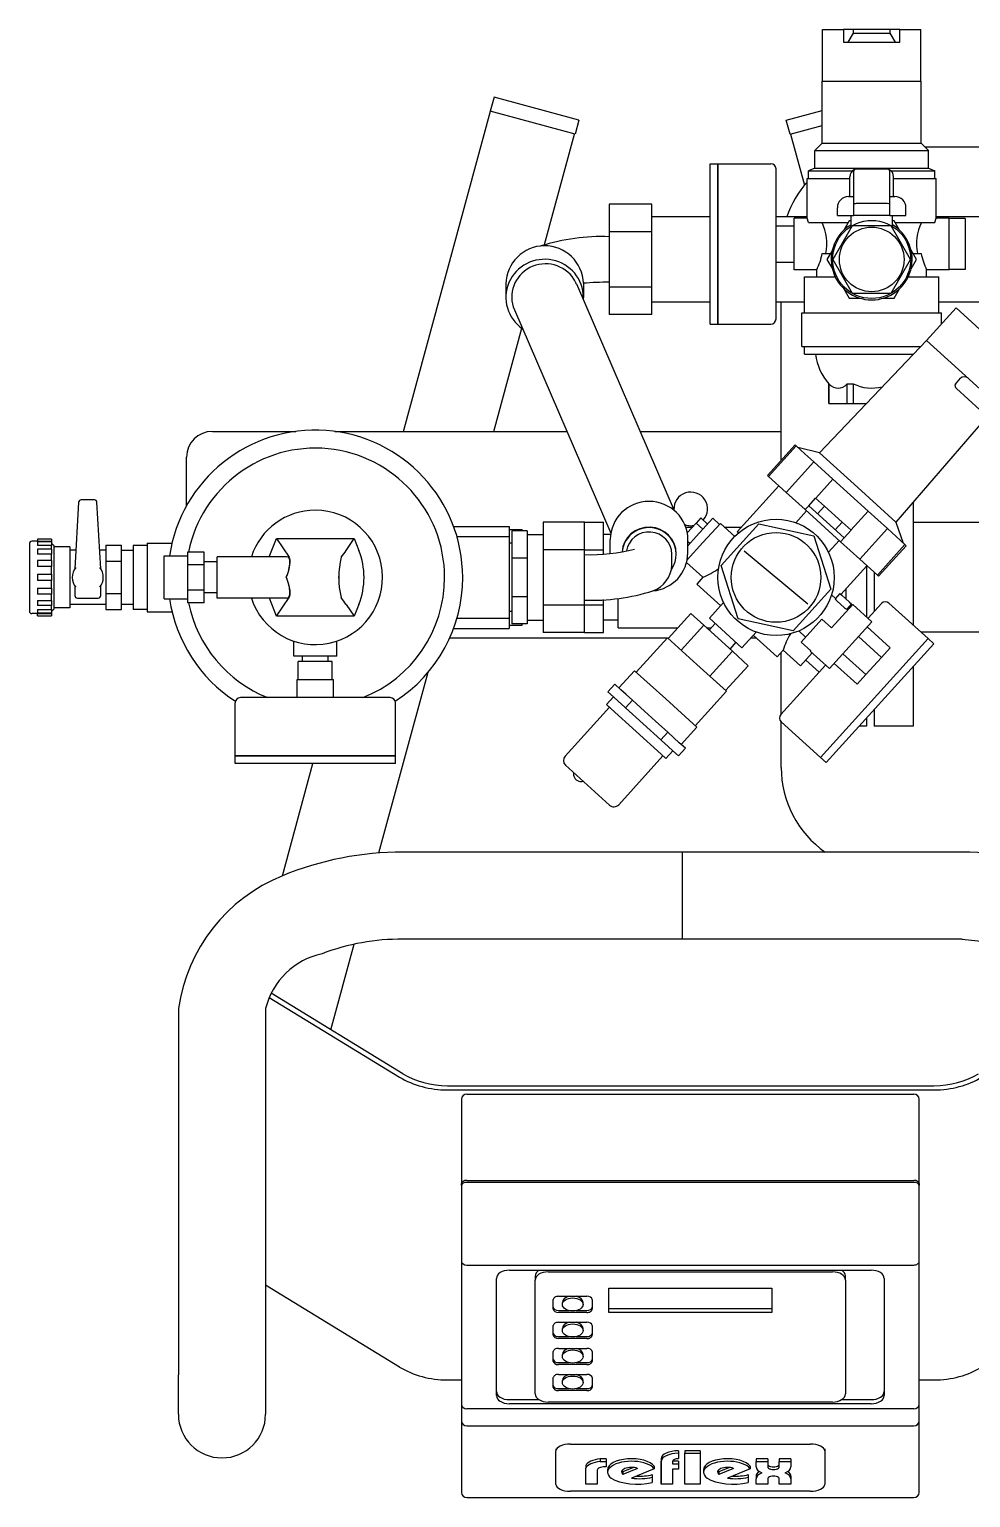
# Model space of a CAD drawing. Extents: x 419008 to 585152, y 366207 to 472224.
# Drawn here: x 470531 to 470895, y 422464 to 423032 of the extents above; entities that cross this region are included whole.
import ezdxf
from ezdxf.enums import TextEntityAlignment as Align

# ---------------------------------------------------------------- set-up
doc = ezdxf.new("R2010")
doc.units = 0
doc.header["$LTSCALE"] = 50
doc.layers.get('0').update_dxf_attribs({"linetype": 'CONTINUOUS'})
doc.layers.add('eq', color=255, linetype='CONTINUOUS')
doc.styles.add('CP_ATTR', font='romans.shx')

# ---------------------------------------------------------------- blocks, each defined once
blk = doc.blocks.new('2Drfxfst_75')
for p, q in [((55.74, 195.5), (63.86, 195.5)), ((55.74, 175.5), (55.74, 195.5)), ((63.86, 195.5), (63.86, 190.5)), ((67.59, 195.5), (63.86, 195.5)), ((67.59, 194), (65.58, 190.5)), ((67.59, 195.5), (67.59, 194)), ((81.99, 195.5), (67.59, 195.5)), ((67.59, 194), (81.99, 194)), ((85.72, 195.5), (81.99, 195.5)), ((81.99, 194), (81.99, 195.5)), ((84, 190.5), (81.99, 194)), ((85.72, 195.5), (93.84, 195.5)), ((85.72, 190.5), (85.72, 195.5)), ((93.84, 175.5), (93.84, 195.5)), ((63.86, 190.5), (85.72, 190.5)), ((55.64, 175.5), (74.79, 175.5)), ((55.64, 151.5), (55.64, 175.5)), ((74.79, 175.5), (93.94, 175.5)), ((93.94, 151.5), (93.94, 175.5)), ((-71.29, 169.25), (-72.76, 163.85)), ((-38.49, 160.32), (-71.29, 169.25)), ((-106.33, 40), (-72.62, 163.81)), ((-39.96, 154.92), (-72.76, 163.85)), ((-38.49, 160.32), (-39.96, 154.92)), ((41.77, 160.32), (55.64, 164.1)), ((43.24, 154.92), (41.77, 160.32)), ((-51.73, 112.26), (-40.1, 154.96)), ((43.24, 154.92), (55.64, 158.29)), ((43.38, 154.96), (48.75, 135.23)), ((55.64, 151.5), (52.79, 148.7)), ((52.79, 148.7), (74.79, 148.7)), ((52.79, 141.82), (52.79, 148.7)), ((55.64, 151.5), (74.79, 151.5)), ((74.79, 151.5), (93.94, 151.5)), ((74.79, 148.7), (96.79, 148.7)), ((93.94, 151.5), (96.79, 148.7)), ((95.47, 150), (122.79, 150)), ((96.79, 141.82), (96.79, 148.7)), ((12.29, 81.5), (12.29, 143.5)), ((12.29, 143.5), (15.29, 143.5)), ((15.29, 112.5), (15.29, 143.5)), ((15.29, 143.5), (15.29, 112.5)), ((15.29, 143.5), (35.79, 143.5)), ((37.79, 112.5), (37.79, 141.5)), ((49.79, 137.82), (66.29, 137.82)), ((49.79, 122.5), (49.79, 137.82)), ((52.79, 141.82), (50.39, 140.82)), ((50.39, 140.82), (67.41, 140.82)), ((50.39, 137.82), (50.39, 140.82)), ((52.79, 141.82), (74.79, 141.82)), ((66.29, 130.8), (66.29, 138.48)), ((67.79, 140.48), (67.79, 127.81)), ((80.79, 141.48), (68.79, 141.48)), ((74.79, 141.82), (96.79, 141.82)), ((81.79, 127.81), (81.79, 140.48)), ((82.17, 140.82), (99.19, 140.82)), ((83.29, 130.8), (83.29, 138.48)), ((83.29, 137.82), (99.79, 137.82)), ((96.79, 141.82), (99.19, 140.82)), ((99.19, 137.82), (99.19, 140.82)), ((99.79, 122.5), (99.79, 137.82)), ((65.84, 130.8), (67.79, 130.8)), ((81.79, 130.8), (83.74, 130.8)), ((-26.71, 127.86), (-26.71, 117.18)), ((-10.21, 127.86), (-26.71, 127.86)), ((-10.21, 117.18), (-10.21, 127.86)), ((61.54, 123.5), (61.54, 126.5)), ((67.79, 127.81), (67.79, 123.5)), ((80.79, 128.08), (68.79, 128.08)), ((81.79, 123.5), (81.79, 127.81)), ((88.04, 123.5), (88.04, 126.5)), ((12.29, 123), (-10.21, 123)), ((49.79, 123), (37.79, 123)), ((37.79, 119.5), (44.79, 119.5)), ((44.79, 102.5), (44.79, 122.5)), ((49.79, 122.5), (44.79, 122.5)), ((50.41, 120.82), (49.79, 122.5)), ((50.41, 120.82), (65.74, 120.82)), ((67.28, 119.5), (59.78, 106.5)), ((61.54, 123.5), (67.79, 123.5)), ((66.13, 121.5), (64.03, 117.87)), ((66.79, 121.5), (66.13, 121.5)), ((66.79, 119.31), (66.79, 123.5)), ((82.3, 119.5), (67.28, 119.5)), ((81.79, 123.5), (67.79, 123.5)), ((81.79, 123.5), (88.04, 123.5)), ((89.8, 106.5), (82.3, 119.5)), ((82.79, 119.31), (82.79, 123.5)), ((83.45, 121.5), (82.79, 121.5)), ((85.55, 117.87), (83.45, 121.5)), ((83.84, 120.82), (99.17, 120.82)), ((99.17, 120.82), (99.79, 122.5)), ((124.79, 123), (99.79, 123)), ((104.79, 122.5), (99.79, 122.5)), ((104.79, 102.5), (104.79, 122.5)), ((110.99, 122.35), (104.79, 122.35)), ((110.99, 122.35), (110.99, 102.65)), ((-10.21, 117.18), (-26.71, 117.18)), ((-26.71, 117.18), (-26.71, 95.82)), ((-10.21, 95.82), (-10.21, 117.18)), ((15.29, 81.5), (15.29, 112.5)), ((15.29, 112.5), (15.29, 81.5)), ((37.79, 83.5), (37.79, 112.5)), ((55.68, 108.82), (58.81, 108.82)), ((59.57, 110.13), (57.47, 106.5)), ((92.11, 106.5), (90.01, 110.13)), ((90.77, 108.82), (93.9, 108.82)), ((37.79, 105.5), (44.79, 105.5)), ((53.54, 102.5), (44.79, 102.5)), ((53.54, 99.82), (53.54, 102.5)), ((57.47, 106.5), (59.57, 102.87)), ((59.78, 106.5), (67.28, 93.5)), ((82.3, 93.5), (89.8, 106.5)), ((90.01, 102.87), (92.11, 106.5)), ((96.04, 99.82), (96.04, 102.5)), ((104.79, 102.5), (96.04, 102.5)), ((110.99, 102.65), (104.79, 102.65)), ((-66.71, 97.04), (-66.71, 91.83)), ((-39.38, 97.03), (-1.57, 9.37)), ((-36.71, 97.27), (-36.71, 91.83)), ((48.79, 99.82), (60.64, 99.82)), ((48.79, 85.82), (48.79, 99.82)), ((88.94, 99.82), (100.79, 99.82)), ((100.79, 85.82), (100.79, 99.82)), ((-26.71, 95.82), (-26.71, 85.14)), ((-10.21, 95.82), (-26.71, 95.82)), ((-10.21, 85.14), (-10.21, 95.82)), ((64.03, 95.13), (66.13, 91.5)), ((66.13, 91.5), (70.33, 91.5)), ((67.28, 93.5), (82.3, 93.5)), ((79.25, 91.5), (83.45, 91.5)), ((83.45, 91.5), (85.55, 95.13)), ((-63.39, 87.03), (-26.1, 0.6)), ((12.29, 90), (-10.21, 90)), ((48.79, 90), (37.79, 90)), ((39.79, 28.86), (39.79, 90)), ((47.79, 85.82), (74.79, 85.82)), ((47.79, 72.82), (47.79, 85.82)), ((74.79, 85.82), (101.79, 85.82)), ((107.42, 87.76), (95.99, 75.17)), ((123.79, 90), (100.79, 90)), ((101.79, 81.56), (101.79, 85.82)), ((121.12, 75.33), (107.42, 87.76)), ((-71.41, 40), (-60.54, 79.92)), ((-10.21, 85.14), (-26.71, 85.14)), ((12.29, 81.5), (15.29, 81.5)), ((15.29, 81.5), (35.79, 81.5)), ((95.99, 75.17), (54.56, 31.75)), ((112.54, 60.15), (95.99, 75.17)), ((47.79, 72.82), (74.79, 72.82)), ((48.79, 69.82), (48.79, 72.82)), ((48.79, 69.82), (74.79, 69.82)), ((74.79, 72.82), (93.75, 72.82)), ((74.79, 69.82), (90.88, 69.82)), ((58.19, 58.38), (58.24, 58.38)), ((58.19, 50.82), (58.19, 58.38)), ((58.24, 58.38), (58.24, 50.82)), ((65.36, 50.82), (65.36, 58.38)), ((65.36, 58.38), (67.68, 58.38)), ((67.68, 58.38), (67.68, 50.82)), ((107.15, 58.29), (109.11, 60.57)), ((112.54, 60.15), (112, 60.65)), ((119.87, 53.5), (112.54, 60.15)), ((107.55, 56.58), (116.58, 48.39)), ((58.19, 50.82), (58.24, 50.82)), ((58.24, 50.82), (65.36, 50.82)), ((65.36, 50.82), (67.68, 50.82)), ((67.68, 50.82), (72.76, 50.82)), ((123.39, 50.31), (84.18, 4.87)), ((-180.21, 40), (-147.94, 40)), ((-132.88, 40), (-43.1, 40)), ((-14.78, 40), (39.79, 40)), ((45.14, 34.76), (34.46, 22.98)), ((34.89, 22.59), (45.57, 34.37)), ((45.57, 34.37), (45.14, 34.76)), ((45.57, 34.37), (48.98, 31.27)), ((-190.21, 11.23), (-190.21, 30)), ((54.56, 31.75), (46.25, 33.75)), ((48.98, 31.27), (52.39, 28.18)), ((69.37, 18.31), (54.56, 31.75)), ((69.37, 18.31), (54.56, 31.75)), ((34.89, 22.59), (34.46, 22.98)), ((52.39, 28.18), (41.71, 16.41)), ((59.8, 21.46), (52.39, 28.18)), ((38.9, 18.95), (22.77, 1.18)), ((41.71, 16.41), (34.89, 22.59)), ((53.15, 14.12), (59.8, 21.46)), ((59.8, 21.46), (66.62, 15.27)), ((84.18, 4.87), (69.37, 18.31)), ((84.18, 4.87), (69.37, 18.31)), ((-231.96, 12.56), (-233.41, -13.18)), ((-225.85, 13.5), (-230.97, 13.5)), ((-223.41, -13.18), (-224.86, 12.56)), ((49.08, 9.71), (41.71, 16.41)), ((50.44, 11.18), (53.12, 14.15)), ((56.55, 11.04), (53.12, 14.15)), ((66.62, 15.27), (73.44, 9.08)), ((90.79, 12.52), (90.79, -34.88)), ((8.71, 6.51), (6.86, 4.47)), ((13.32, 6.38), (6.93, -0.65)), ((11.3, 4.16), (8.71, 6.51)), ((13.32, 6.38), (15.91, 4.03)), ((49.64, 9.21), (45.49, 4.64)), ((50.43, 11.19), (49.08, 9.71)), ((62.78, -2.72), (49.08, 9.71)), ((50.43, 11.19), (64.13, -1.24)), ((53.86, 8.08), (56.55, 11.04)), ((63.39, 4.83), (56.55, 11.04)), ((73.44, 9.08), (66.78, 1.75)), ((80.85, 2.36), (73.44, 9.08)), ((-86.94, 3.25), (-65.41, 3.25)), ((-65.41, 3.25), (-65.41, -0.7)), ((-65.41, 1.98), (-60.41, 1.98)), ((-58.41, 1.5), (-64.41, 1.5)), ((-64.41, 1.5), (-64.41, -9.04)), ((-60.41, 1.5), (-60.41, 1.98)), ((-58.41, 1.5), (-58.41, -9.04)), ((-58.41, 0.1), (-52.31, 0.1)), ((-36.31, 4.86), (-52.31, 4.86)), ((-52.31, 4.86), (-52.31, -5.82)), ((-36.31, -5.82), (-36.31, 4.86)), ((-36.31, 4.86), (-28.91, 4.86)), ((-28.91, -5.82), (-28.91, 4.86)), ((-26.18, 0.1), (-28.91, 0.1)), ((2.86, 3), (5.52, 3)), ((3.46, 0.73), (6.86, 4.47)), ((6.86, 4.47), (9.45, 2.12)), ((16.25, 4.4), (9.53, -3.01)), ((16.25, 4.4), (21.82, -0.65)), ((16.57, -11.91), (31.16, 4.17)), ((17.79, 3), (24.43, 3)), ((23.29, 0.71), (22.77, 1.18)), ((31.16, 4.17), (52.38, -0.42)), ((60.7, 1.87), (63.39, 4.83)), ((66.81, 1.73), (63.39, 4.83)), ((64.12, -1.23), (66.81, 1.73)), ((70.16, -9.42), (80.85, 2.36)), ((80.85, 2.36), (84.26, -0.73)), ((84.18, 4.87), (86.98, -3.21)), ((124.73, 4.7), (90.79, 4.7)), ((-251.01, -3.5), (-251.01, -29.5)), ((-247.91, -2.5), (-250.01, -2.5)), ((-247.91, -1.67), (-247.91, -2.56)), ((-242.41, -1.67), (-247.91, -1.67)), ((-242.41, -2.56), (-247.91, -2.56)), ((-247.91, -2.7), (-247.91, -4.1)), ((-242.41, -2.7), (-247.91, -2.7)), ((-242.41, -4.1), (-247.91, -4.1)), ((-247.91, -5.63), (-247.91, -7.52)), ((-242.41, -5.63), (-247.91, -5.63)), ((-242.41, -1.67), (-242.41, -2.56)), ((-242.41, -2.7), (-242.41, -2.56)), ((-242.41, -2.7), (-242.41, -4.1)), ((-241.41, -4.3), (-242.41, -3.3)), ((-242.41, -5.63), (-242.41, -4.1)), ((-242.41, -5.63), (-242.41, -7.52)), ((-241.41, -28.7), (-241.41, -4.3)), ((-235.41, -4.7), (-241.41, -4.7)), ((-235.41, -4.7), (-235.41, -28.3)), ((-221.41, -4.03), (-221.41, -10.26)), ((-221.41, -4.03), (-215.41, -4.03)), ((-215.41, -10.26), (-215.41, -4.03)), ((-210.91, -4.15), (-210.91, -28.85)), ((-205.41, -4.15), (-210.91, -4.15)), ((-205.41, -3.2), (-205.41, -29.8)), ((-205.41, -3.2), (-195.84, -3.2)), ((-158.21, -8.5), (-155.37, -1.5)), ((-155.37, -1.5), (-125.37, -1.5)), ((-155.37, -1.5), (-150.53, -8.68)), ((-128.46, -6.05), (-125.37, -1.5)), ((-125.37, -1.5), (-123.56, -6.05)), ((-85.64, -0.7), (-65.41, -0.7)), ((-65.41, -0.7), (-65.41, -32.3)), ((-64.41, -3.3), (-65.41, -3.3)), ((-26.31, -7.26), (-26.31, -1.83)), ((9.53, -3.01), (3.44, -9.71)), ((6.93, -0.65), (3.69, -4.23)), ((3.69, -7.04), (3.69, -1.83)), ((4.42, -3.42), (3.69, -2.76)), ((52.38, -0.42), (59.01, -21.1)), ((62.23, -2.22), (58.08, -6.78)), ((64.13, -1.24), (62.78, -2.72)), ((70.16, -9.42), (62.78, -2.72)), ((87.66, -3.83), (76.98, -15.6)), ((88.09, -4.22), (77.41, -15.99)), ((84.26, -0.73), (87.66, -3.83)), ((88.09, -4.22), (87.66, -3.83)), ((-242.41, -7.52), (-247.91, -7.52)), ((-247.91, -10.01), (-247.91, -12.32)), ((-242.41, -10.01), (-247.91, -10.01)), ((-242.41, -10.01), (-242.41, -7.52)), ((-242.41, -10.01), (-242.41, -12.32)), ((-233.01, -6), (-235.41, -6)), ((-221.41, -6), (-223.81, -6)), ((-221.41, -10.26), (-221.41, -22.74)), ((-221.41, -10.26), (-215.41, -10.26)), ((-210.91, -6.05), (-215.41, -6.05)), ((-215.41, -22.74), (-215.41, -10.26)), ((-198.91, -24.8), (-198.91, -8.2)), ((-198.91, -8.2), (-189.91, -8.2)), ((-183.41, -6.69), (-189.91, -6.69)), ((-189.91, -6.69), (-189.91, -11.59)), ((-183.41, -11.59), (-183.41, -6.69)), ((-178.41, -10.5), (-183.41, -10.5)), ((-178.41, -24.5), (-178.41, -8.5)), ((-151.53, -8.5), (-178.41, -8.5)), ((-58.41, -9.04), (-64.41, -9.04)), ((-64.41, -9.04), (-64.41, -23.96)), ((-58.41, -9.04), (-58.41, -23.96)), ((-36.31, -5.82), (-52.31, -5.82)), ((-52.31, -5.82), (-52.31, -27.18)), ((-36.31, -27.18), (-36.31, -5.82)), ((-36.31, -5.82), (-28.91, -5.82)), ((-28.91, -7.47), (-28.91, -5.82)), ((-2.51, -11.73), (-2.51, -7.55)), ((-0.81, -7.55), (-0.81, -7.36)), ((3.2, -10.77), (9.47, -16.46)), ((76.98, -15.6), (70.16, -9.42)), ((-242.41, -12.32), (-247.91, -12.32)), ((-247.91, -15.25), (-242.41, -15.25)), ((-247.91, -15.25), (-247.91, -17.75)), ((-242.41, -15.25), (-242.41, -12.32)), ((-242.41, -15.25), (-242.41, -17.75)), ((-183.41, -11.59), (-189.91, -11.59)), ((-189.91, -11.59), (-189.91, -21.41)), ((-183.41, -21.41), (-183.41, -11.59)), ((-151.63, -16.5), (-151.51, -16.2)), ((-151.46, -16.8), (-151.58, -16.5)), ((9.47, -16.46), (7.12, -19.05)), ((23.2, -32.58), (16.57, -11.91)), ((72.97, -11.96), (62.89, -23.07)), ((72.79, -12.15), (72.79, -31.72)), ((75.79, -14.52), (75.79, -29.68)), ((77.41, -15.99), (76.98, -15.6)), ((-242.41, -17.75), (-247.91, -17.75)), ((-247.91, -20.68), (-247.91, -22.99)), ((-247.91, -20.68), (-242.41, -20.68)), ((-242.41, -20.68), (-242.41, -17.75)), ((-242.41, -20.68), (-242.41, -22.99)), ((-233.41, -19.82), (-233.41, -23.5)), ((-223.41, -23.5), (-223.41, -19.82)), ((-183.41, -21.41), (-189.91, -21.41)), ((-189.91, -21.41), (-189.91, -26.32)), ((-183.41, -26.32), (-183.41, -21.41)), ((-178.41, -22.5), (-183.41, -22.5)), ((16.38, -27.45), (7.12, -19.05)), ((59.01, -21.1), (44.42, -37.17)), ((64.79, -20.97), (64.79, -24.8)), ((-242.41, -22.99), (-247.91, -22.99)), ((-247.91, -25.48), (-242.41, -25.48)), ((-247.91, -25.48), (-247.91, -27.37)), ((-242.41, -27.37), (-247.91, -27.37)), ((-242.41, -25.48), (-242.41, -22.99)), ((-242.41, -25.48), (-242.41, -27.37)), ((-242.41, -28.9), (-242.41, -27.37)), ((-235.41, -28.3), (-241.41, -28.3)), ((-221.41, -27), (-235.41, -27)), ((-232.41, -24.5), (-224.41, -24.5)), ((-221.41, -22.74), (-221.41, -28.97)), ((-221.41, -22.74), (-215.41, -22.74)), ((-215.41, -28.97), (-215.41, -22.74)), ((-210.91, -26.95), (-215.41, -26.95)), ((-198.91, -24.8), (-189.91, -24.8)), ((-183.41, -26.32), (-189.91, -26.32)), ((-151.53, -24.5), (-178.41, -24.5)), ((-155.41, -31.5), (-158.19, -24.5)), ((-155.41, -31.5), (-150.54, -24.32)), ((-128.5, -26.93), (-125.41, -31.5)), ((-123.58, -26.94), (-125.41, -31.5)), ((-58.41, -23.96), (-64.41, -23.96)), ((-64.41, -23.96), (-64.41, -34.5)), ((-58.41, -23.96), (-58.41, -34.5)), ((-36.31, -27.18), (-52.31, -27.18)), ((-52.31, -27.18), (-52.31, -37.86)), ((-36.31, -37.86), (-36.31, -27.18)), ((-28.91, -27.18), (-36.31, -27.18)), ((-28.91, -27.18), (-28.91, -25.1)), ((-28.91, -37.86), (-28.91, -27.18)), ((-23.21, -36), (-23.21, -24.65)), ((17.5, -26.22), (12.01, -32.26)), ((60.77, -24.66), (59.25, -23.28)), ((67.5, -26.92), (59.27, -35.99)), ((62.52, -22.73), (60.69, -24.75)), ((64.24, -28.27), (61.28, -25.58)), ((62.52, -22.73), (63.26, -23.4)), ((63.26, -23.4), (66.22, -26.09)), ((66.96, -26.76), (65.13, -28.78)), ((66.22, -26.09), (66.96, -26.76)), ((66.77, -26.98), (67.14, -27.31)), ((67.5, -26.92), (74.9, -33.64)), ((78.63, -26.55), (73.42, -32.29)), ((96.64, -40.19), (81.46, -26.41)), ((-247.91, -30.5), (-250.01, -30.5)), ((-247.91, -28.9), (-242.41, -28.9)), ((-247.91, -28.9), (-247.91, -30.3)), ((-242.41, -30.3), (-247.91, -30.3)), ((-247.91, -31.34), (-247.91, -30.44)), ((-247.91, -30.44), (-242.41, -30.44)), ((-247.91, -31.34), (-242.41, -31.34)), ((-241.41, -28.7), (-242.41, -29.7)), ((-242.41, -28.9), (-242.41, -30.3)), ((-242.41, -30.44), (-242.41, -30.3)), ((-242.41, -30.44), (-242.41, -31.34)), ((-221.41, -28.97), (-215.41, -28.97)), ((-205.41, -28.85), (-210.91, -28.85)), ((-205.41, -29.8), (-195.84, -29.8)), ((-125.41, -31.5), (-155.41, -31.5)), ((-85.64, -32.3), (-65.41, -32.3)), ((-64.41, -29.7), (-65.41, -29.7)), ((-65.41, -32.3), (-65.41, -36.25)), ((-58.41, -33.1), (-52.31, -33.1)), ((-23.21, -33.1), (-28.91, -33.1)), ((-3.88, -40.13), (4.85, -30.5)), ((9.82, -35.01), (4.85, -30.5)), ((24.6, -43.69), (12.01, -32.26)), ((44.42, -37.17), (23.2, -32.58)), ((55.56, -32.63), (47.51, -41.51)), ((59.27, -35.99), (55.56, -32.63)), ((58.44, -51.78), (74.9, -33.64)), ((65.58, -29.03), (65.21, -28.69)), ((-86.94, -36.25), (-65.41, -36.25)), ((-65.41, -34.98), (-60.41, -34.98)), ((-58.41, -34.5), (-64.41, -34.5)), ((-60.41, -34.98), (-60.41, -34.5)), ((-36.31, -37.86), (-52.31, -37.86)), ((-36.31, -37.86), (-28.91, -37.86)), ((-23.21, -36), (-0.14, -36)), ((1.09, -44.64), (9.82, -35.01)), ((20.92, -45.08), (9.82, -35.01)), ((10.92, -36), (12.8, -36)), ((14.3, -34.35), (11.95, -36.94)), ((30.09, -37.64), (24.6, -43.69)), ((38.22, -47.27), (28.97, -38.87)), ((49.25, -39.59), (46.61, -37.2)), ((69.68, -39.4), (78.56, -47.46)), ((73.06, -35.67), (81.94, -43.74)), ((124.73, -37.7), (93.89, -37.7)), ((-148.71, -47), (-148.71, -41.14)), ((-132.11, -47), (-132.11, -41.14)), ((-4.33, -40), (-88.48, -40)), ((-16.29, -53.18), (-4.19, -39.85)), ((7.21, -50.2), (-4.19, -39.85)), ((-3.77, -40), (-4.02, -40)), ((12.18, -54.7), (20.92, -45.08)), ((22.3, -41.61), (19.95, -44.2)), ((27.05, -50.64), (20.92, -45.08)), ((30.21, -40), (27.94, -40)), ((40.57, -44.68), (38.22, -47.27)), ((40.57, -44.68), (47.24, -50.73)), ((47.51, -41.51), (51.21, -44.87)), ((51.21, -44.87), (51.03, -45.06)), ((51.03, -45.06), (58.44, -51.78)), ((96.64, -40.19), (54.97, -86.11)), ((54.97, -86.11), (96.64, -40.19)), ((98.86, -42.21), (57.2, -88.12)), ((78.56, -47.46), (81.94, -43.74)), ((98.86, -42.21), (96.64, -40.19)), ((-132.11, -47), (-148.71, -47)), ((-133.83, -49), (-146.99, -49)), ((-146.99, -56), (-146.99, -49)), ((-145.41, -49), (-145.41, -47)), ((-135.41, -49), (-135.41, -47)), ((-133.83, -56), (-133.83, -49)), ((18.62, -60.54), (7.21, -50.2)), ((18.31, -60.26), (27.05, -50.64)), ((56.96, -50.44), (39.66, -69.5)), ((39.79, -69.36), (39.79, -45.55)), ((51.78, -45.73), (47.24, -50.73)), ((54.44, -53.21), (49.26, -48.51)), ((60.29, -49.74), (69.18, -57.81)), ((63.67, -46.02), (72.55, -54.08)), ((72.55, -54.08), (78.56, -47.46)), ((90.79, -51.1), (90.79, -74)), ((-147.41, -63), (-147.41, -56)), ((-147.41, -56), (-133.41, -56)), ((-133.41, -63), (-133.41, -56)), ((-115.82, -123.1), (-96.78, -53.18)), ((-22.96, -59.27), (-16.91, -52.61)), ((-4.88, -63.53), (-16.91, -52.61)), ((69.18, -57.81), (72.55, -54.08)), ((-27.3, -60.74), (-24.61, -57.78)), ((-25.1, -62.74), (-27.3, -60.74)), ((-22.24, -59.93), (-24.61, -57.78)), ((-20.14, -61.83), (-22.24, -59.93)), ((-17.77, -63.98), (-20.14, -61.83)), ((6.52, -73.87), (18.62, -60.54)), ((-171.41, -85.5), (-171.41, -65)), ((-111.41, -63), (-169.41, -63)), ((-109.41, -85.5), (-109.41, -65)), ((-26.67, -66.71), (-43.81, -85.59)), ((-25.1, -62.74), (-27.78, -65.7)), ((-27.78, -65.7), (-25.93, -67.38)), ((-6.68, -84.85), (-25.93, -67.38)), ((-23.24, -64.42), (-25.1, -62.74)), ((-20.67, -66.75), (-23.24, -64.42)), ((-20.46, -66.95), (-20.67, -66.75)), ((-20.46, -66.95), (-17.77, -63.98)), ((-6.78, -79.36), (-20.46, -66.95)), ((-13.03, -68.28), (-17.77, -63.98)), ((7.15, -74.45), (-4.88, -63.53)), ((75.79, -67.63), (75.79, -74)), ((-8.83, -72.1), (-13.03, -68.28)), ((-4.09, -76.4), (-8.83, -72.1)), ((39.79, -90), (39.79, -72.33)), ((54.97, -86.11), (39.79, -72.33)), ((72.79, -70.94), (72.79, -74)), ((-6.78, -79.36), (-4.09, -76.4)), ((-6.56, -79.55), (-6.78, -79.36)), ((-1.72, -78.55), (-4.09, -76.4)), ((0.38, -80.46), (-1.72, -78.55)), ((1.11, -81.11), (7.15, -74.45)), ((72.79, -74), (70.01, -74)), ((90.79, -74), (75.79, -74)), ((-6.68, -84.85), (-4.83, -86.53)), ((-3.99, -81.89), (-6.56, -79.55)), ((-4.83, -86.53), (-2.14, -83.57)), ((-2.14, -83.57), (-3.99, -81.89)), ((0.07, -85.57), (-2.14, -83.57)), ((0.07, -85.57), (2.75, -82.61)), ((2.75, -82.61), (0.38, -80.46)), ((-109.41, -85.5), (-171.41, -85.5)), ((-171.41, -85.5), (-109.41, -85.5)), ((-171.41, -88.5), (-171.41, -85.5)), ((-109.41, -88.5), (-171.41, -88.5)), ((-153.16, -131.96), (-141.33, -88.5)), ((-109.41, -88.5), (-109.41, -85.5)), ((-43.64, -89.12), (-26.6, -104.58)), ((-23.07, -104.41), (-5.94, -85.52)), ((57.2, -88.12), (54.97, -86.11)), ((1.64, -122.77), (-106.51, -122.77)), ((1.64, -156.47), (1.64, -122.77)), ((1.64, -156.47), (1.64, -122.77)), ((109.79, -122.77), (1.64, -122.77)), ((-134.44, -191.45), (-125.44, -158.4)), ((1.64, -156.47), (-106.51, -156.47)), ((109.79, -156.47), (1.64, -156.47)), ((109.79, -156.47), (128.72, -158.4)), ((-158.24, -178.99), (-107.84, -209.79)), ((-106.54, -208.49), (-157.49, -177.36)), ((-193.36, -183.24), (-193.36, -325)), ((-159.66, -183.24), (-159.66, -325)), ((-89.31, -213.13), (98.89, -213.13)), ((-89.31, -214.78), (98.89, -214.78)), ((-83.86, -218.37), (-83.86, -251.01)), ((-81.86, -216.37), (91.14, -216.37)), ((93.14, -251.01), (93.14, -218.37)), ((-81.86, -249.75), (91.14, -249.75)), ((-83.86, -251.78), (-83.86, -251.01)), ((-83.86, -251.78), (-83.86, -270.71)), ((-82.36, -250.56), (-82.56, -250.56)), ((-82.56, -250.6), (-82.56, -250.56)), ((91.14, -250.52), (-81.86, -250.52)), ((91.84, -250.56), (91.64, -250.56)), ((91.84, -250.6), (91.84, -250.56)), ((93.14, -251.01), (93.14, -251.78)), ((93.14, -270.71), (93.14, -251.78)), ((-83.86, -270.71), (-83.86, -281.07)), ((93.14, -281.07), (93.14, -270.71)), ((-83.86, -281.07), (-83.86, -336.47)), ((-81.86, -282.5), (91.14, -282.5)), ((93.14, -336.47), (93.14, -281.07)), ((-70.36, -332.98), (-70.36, -287.67)), ((-65.36, -284.52), (74.64, -284.52)), ((-55.36, -286.74), (-55.36, -288.3)), ((-55.36, -332.35), (-55.36, -288.3)), ((-50.36, -285.15), (59.64, -285.15)), ((64.64, -288.3), (64.64, -286.74)), ((64.64, -288.3), (64.64, -332.35)), ((79.64, -287.67), (79.64, -332.98)), ((-107.84, -321.95), (-159.66, -290.28)), ((-46.36, -294.59), (-35.36, -294.59)), ((-26.86, -291.44), (36.14, -291.44)), ((-26.86, -300.88), (-26.86, -291.44)), ((36.14, -291.44), (36.14, -300.88)), ((-48.36, -299.63), (-48.36, -295.85)), ((-46.36, -300.11), (-42.21, -300.11)), ((-35.36, -300.88), (-46.36, -300.88)), ((-44.86, -297.74), (-44.86, -296.96)), ((-39.51, -300.11), (-35.36, -300.11)), ((-36.86, -297.74), (-36.86, -296.96)), ((-33.36, -295.85), (-33.36, -299.63)), ((-26.86, -299.33), (36.14, -299.33)), ((36.14, -300.88), (-26.86, -300.88)), ((-48.36, -309.69), (-48.36, -305.92)), ((-46.36, -304.66), (-35.36, -304.66)), ((-33.36, -305.92), (-33.36, -309.69)), ((-46.36, -310.18), (-42.21, -310.18)), ((-35.36, -310.95), (-46.36, -310.95)), ((-44.86, -307.81), (-44.86, -307.03)), ((-39.51, -310.18), (-35.36, -310.18)), ((-36.86, -307.81), (-36.86, -307.03)), ((-48.36, -319.76), (-48.36, -315.99)), ((-46.36, -314.73), (-35.36, -314.73)), ((-44.86, -317.88), (-44.86, -317.1)), ((-36.86, -317.88), (-36.86, -317.1)), ((-33.36, -315.99), (-33.36, -319.76)), ((-46.36, -320.24), (-42.21, -320.24)), ((-35.36, -321.02), (-46.36, -321.02)), ((-39.51, -320.24), (-35.36, -320.24)), ((-193.36, -340.25), (-193.36, -325)), ((-159.66, -325), (-159.66, -340.25)), ((-89.31, -326.94), (-83.86, -326.94)), ((-48.36, -329.83), (-48.36, -326.06)), ((-46.36, -324.8), (-35.36, -324.8)), ((-44.86, -327.94), (-44.86, -327.17)), ((-36.86, -327.94), (-36.86, -327.17)), ((-33.36, -326.06), (-33.36, -329.83)), ((93.14, -326.94), (98.89, -326.94)), ((-65.36, -334.57), (-53.9, -334.57)), ((-46.36, -330.31), (-42.21, -330.31)), ((-35.36, -331.09), (-46.36, -331.09)), ((-39.51, -330.31), (-35.36, -330.31)), ((63.18, -334.57), (74.64, -334.57)), ((-83.86, -336.47), (-83.86, -342.72)), ((91.14, -338.15), (-81.86, -338.15)), ((74.64, -336.13), (-65.36, -336.13)), ((59.64, -335.5), (-50.36, -335.5)), ((93.14, -342.72), (93.14, -336.47)), ((-83.86, -342.72), (-83.86, -345.57)), ((-83.86, -345.57), (-83.86, -370.48)), ((-81.86, -344.72), (91.14, -344.72)), ((93.14, -345.57), (93.14, -342.72)), ((93.14, -370.48), (93.14, -345.57)), ((-41.73, -351.77), (51.01, -351.77)), ((-47.35, -353.54), (-47.35, -354.37)), ((-47.35, -367.41), (-47.35, -354.37)), ((-27.96, -357.48), (-30.29, -357.48)), ((-30.29, -357.48), (-30.29, -358.47)), ((-27.96, -357.48), (-27.96, -358.47)), ((-6.67, -357.43), (-6.7, -366.27)), ((0.05, -354.33), (0.05, -355.33)), ((0.05, -355.33), (0.05, -357.4)), ((2.46, -354.33), (2.46, -355.33)), ((8.42, -354.33), (2.46, -354.33)), ((2.46, -367.27), (2.46, -355.33)), ((2.46, -355.33), (8.42, -355.33)), ((8.42, -354.33), (8.42, -355.33)), ((8.42, -355.33), (8.42, -367.27)), ((30.06, -357.48), (30.06, -358.47)), ((34.56, -357.48), (30.06, -357.48)), ((34.56, -357.48), (34.56, -358.47)), ((39.06, -357.48), (39.06, -358.47)), ((43.56, -357.48), (39.06, -357.48)), ((43.56, -357.48), (43.56, -358.47)), ((56.63, -353.54), (56.63, -354.37)), ((56.63, -354.37), (56.63, -367.41)), ((-35.83, -360.03), (-35.83, -361.03)), ((-35.83, -367.27), (-35.83, -361.03)), ((-31.33, -361.85), (-31.33, -367.27)), ((-30.29, -358.47), (-27.96, -358.47)), ((-27.96, -360.55), (-28.52, -360.55)), ((-27.96, -358.47), (-27.96, -360.55)), ((-27.38, -361.69), (-27.38, -362.69)), ((-17.37, -360.83), (-21.42, -362.49)), ((-15.77, -361.17), (-21.42, -363.49)), ((-21.42, -362.49), (-21.42, -363.49)), ((-9.33, -361.3), (-18.07, -364.89)), ((-9.33, -360.31), (-9.33, -361.3)), ((-6.7, -367.27), (-6.67, -358.43)), ((-2.2, -358.44), (-2.2, -359.34)), ((-2.2, -359.34), (0.05, -359.34)), ((0.05, -361.41), (-2.2, -361.41)), ((-2.2, -361.41), (-2.2, -367.27)), ((0.05, -358.34), (-2.19, -358.34)), ((0.05, -358.34), (0.05, -359.34)), ((0.05, -359.34), (0.05, -361.41)), ((9.76, -361.69), (9.76, -362.69)), ((19.77, -360.83), (15.73, -362.49)), ((21.37, -361.17), (15.73, -363.49)), ((15.73, -362.49), (15.73, -363.49)), ((27.81, -361.3), (19.07, -364.89)), ((27.81, -360.31), (27.81, -361.3)), ((30.06, -360.55), (30.06, -358.47)), ((30.06, -358.47), (34.56, -358.47)), ((34.56, -358.47), (34.56, -360.55)), ((39.06, -360.55), (39.06, -358.47)), ((39.06, -358.47), (43.56, -358.47)), ((43.56, -358.47), (43.56, -360.55)), ((-31.33, -367.27), (-35.83, -367.27)), ((-10.12, -363.57), (-10.12, -364.57)), ((-10.12, -364.57), (-10.12, -366.65)), ((-6.7, -366.27), (-6.7, -367.27)), ((-2.2, -367.27), (-6.7, -367.27)), ((8.42, -367.27), (2.46, -367.27)), ((27.02, -363.57), (27.02, -364.57)), ((27.02, -364.57), (27.02, -366.65)), ((30.06, -364.2), (30.06, -365.19)), ((30.06, -367.27), (30.06, -365.19)), ((34.56, -367.27), (30.06, -367.27)), ((34.56, -365.19), (34.56, -367.27)), ((39.06, -367.27), (39.06, -365.19)), ((43.56, -367.27), (39.06, -367.27)), ((43.56, -364.2), (43.56, -365.19)), ((43.56, -365.19), (43.56, -367.27)), ((-81.86, -372.48), (91.14, -372.48)), ((51.01, -370.01), (-41.73, -370.01))]:
    blk.add_line(p, q)
for centre, radius in [((74.79, 106.5), 15.1), ((74.79, 106.5), 12.5), ((37.79, -16.5), 22.5), ((37.79, -16.5), 17.35)]:
    blk.add_circle(centre, radius)
for centre, radius, start, end in [((35.79, 141.5), 2, 0, 90), ((79.79, 110), 40, 138.5904, 161.0344), ((69.29, 138.48), 3, 112.0009, 180), ((68.79, 140.48), 1, 90, 180), ((80.79, 140.48), 1, 0, 90), ((80.29, 138.48), 3, 0, 67.9991), ((65.84, 126.5), 4.3, 90, 180), ((83.74, 126.5), 4.3, 0, 90), ((38.2, 112.54), 19.25, 348.8442, 25.4705), ((74.79, 106.5), 15.65, 120.7426, 59.2574), ((111.38, 112.54), 19.25, 154.5295, 191.1558), ((-29.36, 35.78), 79.57, 88.0922, 107.375), ((-51.71, 96.77), 15, 1.8857, 179.0013), ((29.39, 114.21), 26.84, 334.1341, 348.4115), ((120.19, 114.21), 26.84, 191.5885, 205.8659), ((-26.89, -14.11), 111.81, 89.9062, 95.038), ((35.79, 83.5), 2, 270, 0), ((74.79, 72.82), 22, 187.8375, 221.0143), ((74.79, 72.82), 16.09, 243.7794, 284.8019), ((108.32, 57.66), 1.33, 151.5807, 234.7834), ((110.61, 58.57), 2.5, 56.2113, 126.8846), ((-140.41, -16.5), 57, 0, 171.6272), ((-180.21, 30), 10, 90, 180), ((-140.41, -16.5), 50, 0, 168.6794), ((4.79, 10), 6.5, 318.2239, 182.8625), ((-140.41, -16.5), 26, 90, 162.0798), ((-140.41, -16.5), 26, 197.9202, 90), ((4.79, 10), 6.5, 249.3959, 270), ((4.79, 10), 6.5, 270, 281.5948), ((-250.01, -3.5), 1, 90, 180), ((-34.46, 64.65), 72.37, 268.5329, 284.0511), ((-98.81, -16.55), 32.55, 166.0162, 193.8091), ((-11.15, -6.92), 14.84, 275.0143, 359.5605), ((-228.41, -16.5), 6, 140.9449, 219.4445), ((-228.41, -16.5), 6, 320.5555, 39.0551), ((-140.41, -16.5), 50, 291.5652, 0), ((-140.41, -16.5), 57, 302.8342, 0), ((-13.51, -11.33), 11.01, 289.3857, 357.8992), ((-0.21, 8.03), 26.34, 291.5678, 306.7695), ((-33.67, 54.51), 79.86, 268.1073, 287.352), ((-140.41, -16.5), 57, 188.3728, 237.1658), ((-140.41, -16.5), 50, 191.3206, 248.4348), ((62.42, -24.14), 1.83, 199.279, 231.6745), ((65.57, -27), 1.83, 223.885, 256.2805), ((80.11, -27.9), 2, 47.7797, 137.7797), ((-250.01, -29.5), 1, 180, 270), ((65.89, -51.95), 26.34, 148.79, 163.9917), ((-169.41, -65), 2, 90, 180), ((-111.41, -65), 2, 0, 90), ((41.14, -70.85), 2, 137.7797, 227.7797), ((-41.96, -87.27), 2.5, 137.7797, 227.7797), ((79.79, -90), 40, 180, 235.0032), ((-24.92, -102.73), 2.5, 227.7797, 317.7797), ((-106.77, -244.41), 121.65, 89.8755, 112.4172), ((110.05, -244.41), 121.65, 67.5828, 90.1245), ((-128.63, -192.59), 65.4, 112.0325, 171.7813), ((-107.34, -242.03), 85.57, 89.4453, 110.8649), ((-131.72, -190.22), 28.8, 102.2203, 165.9625), ((-81.86, -218.37), 2, 90, 180), ((91.14, -218.37), 2, 0, 90), ((-176.51, -340.25), 16.85, 180, 0), ((-81.86, -342.72), 2, 180, 270), ((91.14, -342.72), 2, 270, 0), ((-81.86, -370.48), 2, 180, 270), ((91.14, -370.48), 2, 270, 0)]:
    blk.add_arc(centre, radius, start, end)
for centre, major_axis, ratio, start_param, end_param in [((68.79, 127.81), (1, 0), 0.272619, 1.570796, 3.141593), ((80.79, 127.81), (1, 0), 0.272619, 0, 1.570796), ((-51.71, 91.83), (15, 0), 0.981627, 0, 4.108467), ((-51.39, 92.03), (-13, -0.87), 0.980218, 3.639283, 6.617455), ((-51.39, 92.03), (-13, -0.87), 0.980218, 3.475862, 3.639283), ((-51.71, 91.83), (15, 0), 0.981627, 6.220083, 6.283185), ((61.8, 72.82), (0, -16.09), 0.5, 5.82555, 6.740821), ((-230.96, 12.5), (-0.268, 0.965), 0.998524, 6.012994, 7.526805), ((-225.86, 12.5), (0.268, 0.965), 0.998524, 5.039565, 6.553377), ((-11.31, -1.83), (-15, 0), 0.981627, 3.141593, 6.283185), ((-11.31, -7.36), (-10.5, 0), 0.981627, 3.141593, 6.209945), ((-11.31, -7.55), (-10.5, 0), 0.981627, 2.540372, 6.191086), ((-11.31, -7.55), (8.8, 0), 0.981627, 0, 2.99257), ((-154.77, -16.5), (-3.68, -7.91), 0.330402, 1.72339, 3.294187), ((-154.65, -16.2), (3.68, 7.91), 0.330402, 4.864983, 6.086713), ((-169.87, -16.45), (44.65, 25.05), 0.368408, 5.555482, 5.647785), ((-153.78, -16.46), (32.22, -0.03), 0.931074, 5.927697, 6.638673), ((-154.71, -16.5), (3.61, -7.91), 0.331482, 6.132907, 7.703704), ((-154.59, -16.8), (3.61, -7.91), 0.331482, 0.198788, 1.420518), ((-163.58, -16.45), (32.22, -0.03), 0.931074, 6.272784, 6.292724), ((-232.41, -23.5), (-0.196, -0.985), 0.996044, 4.910077, 6.479353), ((-224.41, -23.5), (0.196, -0.985), 0.996044, 6.087018, 7.656293), ((-169.99, -16.45), (44.7, -25.13), 0.367961, 0.634552, 0.726032), ((-37.55, -92.47), (2.9, 0.87), 0.989859, 2.670182, 3.141593), ((-37.55, -92.47), (2.9, 0.87), 0.989859, 3.141593, 4.68613), ((-89.31, -191.23), (-30.1, 0), 0.782115, 0.907571, 1.570796), ((-89.31, -191.23), (-28, 0), 0.782115, 0.907571, 1.570796), ((98.89, -191.23), (28, 0), 0.782115, 4.712389, 5.375614), ((98.89, -191.23), (30.1, 0), 0.782115, 4.712389, 5.375614), ((-81.86, -251.01), (-2, 0), 0.62932, 4.712389, 6.283185), ((91.14, -251.01), (2, 0), 0.62932, 0, 1.570796), ((-81.86, -251.78), (-2, 0), 0.62932, 4.712389, 6.283185), ((91.14, -251.78), (2, 0), 0.62932, 0, 1.570796), ((-81.86, -281.07), (-2, 0), 0.714831, 0, 1.570796), ((91.14, -281.07), (-2, 0), 0.714831, 1.570796, 3.141593), ((-65.36, -287.67), (-5, 0), 0.62932, 4.712389, 6.283185), ((-50.36, -286.74), (-5, 0), 0.62932, 5.499293, 6.283185), ((-50.36, -288.3), (-5, 0), 0.62932, 4.712389, 6.283185), ((59.64, -288.3), (5, 0), 0.62932, 0, 1.570796), ((59.64, -286.74), (5, 0), 0.62932, 0, 0.783892), ((74.64, -287.67), (-5, 0), 0.62932, 3.141593, 4.712389), ((-46.36, -295.85), (2, 0), 0.62932, 1.570796, 3.141593), ((-40.86, -296.96), (-4, 0), 0.62932, 5.056796, 6.283185), ((-40.86, -296.96), (-4, 0), 0.62932, 3.141593, 4.367982), ((-35.36, -295.85), (2, 0), 0.62932, 0, 1.570796), ((-46.36, -298.85), (-2, 0), 0.62932, 0, 1.570796), ((-46.36, -299.63), (-2, 0), 0.62932, 0, 1.570796), ((-35.36, -298.85), (2, 0), 0.62932, 4.712389, 6.283185), ((-35.36, -299.63), (-2, 0), 0.62932, 1.570796, 3.141593), ((-46.36, -305.92), (2, 0), 0.62932, 1.570796, 3.141593), ((-40.86, -307.03), (-4, 0), 0.62932, 5.056796, 6.283185), ((-40.86, -307.03), (-4, 0), 0.62932, 3.141593, 4.367982), ((-35.36, -305.92), (2, 0), 0.62932, 0, 1.570796), ((-46.36, -308.92), (-2, 0), 0.62932, 0, 1.570796), ((-46.36, -309.69), (-2, 0), 0.62932, 0, 1.570796), ((-35.36, -308.92), (2, 0), 0.62932, 4.712389, 6.283185), ((-35.36, -309.69), (-2, 0), 0.62932, 1.570796, 3.141593), ((-46.36, -315.99), (2, 0), 0.62932, 1.570796, 3.141593), ((-40.86, -317.1), (-4, 0), 0.62932, 5.056796, 6.283185), ((-40.86, -317.1), (-4, 0), 0.62932, 3.141593, 4.367982), ((-35.36, -315.99), (2, 0), 0.62932, 0, 1.570796), ((-89.31, -303.4), (30.1, 0), 0.782115, 4.049164, 4.712389), ((-46.36, -318.99), (-2, 0), 0.62932, 0, 1.570796), ((-46.36, -319.76), (-2, 0), 0.62932, 0, 1.570796), ((-35.36, -318.99), (2, 0), 0.62932, 4.712389, 6.283185), ((-35.36, -319.76), (-2, 0), 0.62932, 1.570796, 3.141593), ((98.89, -303.4), (-30.1, 0), 0.782115, 1.570796, 2.234021), ((-46.36, -326.06), (2, 0), 0.62932, 1.570796, 3.141593), ((-46.36, -329.06), (-2, 0), 0.62932, 0, 1.570796), ((-40.86, -327.17), (-4, 0), 0.62932, 5.056796, 6.283185), ((-40.86, -327.17), (-4, 0), 0.62932, 3.141593, 4.367982), ((-35.36, -326.06), (2, 0), 0.62932, 0, 1.570796), ((-35.36, -329.06), (2, 0), 0.62932, 4.712389, 6.283185), ((-65.36, -331.42), (5, 0), 0.62932, 3.141593, 4.712389), ((-65.36, -332.98), (5, 0), 0.62932, 3.141593, 4.712389), ((-50.36, -332.35), (-5, 0), 0.62932, 0, 1.570796), ((-46.36, -329.83), (-2, 0), 0.62932, 0, 1.570796), ((-35.36, -329.83), (-2, 0), 0.62932, 1.570796, 3.141593), ((59.64, -332.35), (5, 0), 0.62932, 4.712389, 6.283185), ((74.64, -331.42), (5, 0), 0.62932, 4.712389, 6.283185), ((74.64, -332.98), (5, 0), 0.62932, 4.712389, 6.283185), ((-81.86, -336.47), (2, 0), 0.839461, 3.141593, 4.712389), ((91.14, -336.47), (2, 0), 0.839461, 4.712389, 6.283185), ((-41.73, -354.37), (5.62, 0), 0.461749, 1.570796, 3.141593), ((51.01, -354.37), (5.62, 0), 0.461749, 0, 1.570796), ((-28.52, -360.85), (-7.52, 0), 0.461749, 4.950083, 6.045491), ((-18.1, -361.69), (-9.27, 0), 0.461749, 3.470351, 6.283185), ((0.05, -357.44), (-6.72, 0), 0.461749, 4.712389, 6.281766), ((0.05, -358.44), (6.72, 0), 0.461749, 1.570796, 3.140173), ((0.05, -358.44), (2.25, 0), 0.461749, 1.570796, 3.141593), ((19.04, -361.69), (9.27, 0), 0.461749, 0.328759, 3.141593), ((-28.52, -361.85), (7.52, 0), 0.461749, 1.80849, 2.903898), ((-28.52, -361.85), (2.81, 0), 0.461749, 1.570796, 3.141593), ((-18.1, -362.69), (9.27, 0), 0.461749, 0.328759, 3.687272), ((-18.14, -362.56), (-3.84, 0), 0.461749, 4.047841, 6.831273), ((-18.14, -361.57), (3.84, 0), 0.461749, 3.426726, 3.68968), ((19.04, -362.69), (9.27, 0), 0.461749, 0.328759, 3.687272), ((19, -362.56), (-3.84, 0), 0.461749, 4.047841, 6.831273), ((19, -361.57), (3.84, 0), 0.461749, 3.426726, 3.68968), ((36.81, -360.55), (6.75, 0), 0.461749, 3.141593, 3.981946), ((36.81, -364.2), (6.75, 0), 0.461749, 2.516962, 3.141593), ((36.81, -365.19), (-6.75, 0), 0.461749, 5.442831, 6.283185), ((36.81, -359.55), (-2.25, 0), 0.461749, 0, 3.141593), ((36.81, -360.55), (-2.25, 0), 0.461749, 0, 3.141593), ((36.81, -360.55), (6.75, 0), 0.461749, 5.442831, 6.283185), ((36.81, -365.19), (-6.75, 0), 0.461749, 3.141593, 3.981946), ((36.81, -364.2), (-6.75, 0), 0.461749, 3.141593, 3.766223), ((-41.73, -367.41), (-5.62, 0), 0.461749, 0, 1.570796), ((-15.84, -361.41), (-12.7, 0), 0.461749, 0.63978, 2.037426), ((-14.85, -360.81), (-9.4, 0), 0.461749, 1.221865, 2.097774), ((-14.85, -359.82), (-9.4, 0), 0.461749, 1.430116, 2.097774), ((21.3, -361.41), (-12.7, 0), 0.461749, 0.63978, 2.037426), ((22.29, -360.81), (-9.4, 0), 0.461749, 1.221865, 2.097774), ((22.29, -359.82), (9.4, 0), 0.461749, 4.571708, 5.239367), ((36.81, -365.19), (2.25, 0), 0.461749, 0, 3.141593), ((51.01, -367.41), (-5.62, 0), 0.461749, 1.570796, 3.141593)]:
    blk.add_ellipse(centre, major_axis=major_axis, ratio=ratio, start_param=start_param, end_param=end_param)
for centre in [(-40.86, -297.74), (-40.86, -307.81), (-40.86, -317.88), (-40.86, -327.94)]:
    blk.add_ellipse(centre, major_axis=(-4, 0), ratio=0.62932)

msp = doc.modelspace()

# ---------------------------------------------------------------- linework, layer by layer
at = {"layer": 'eq'}
msp.add_line((470807.26, 422830.69, 107.85), (470831.89, 422810.26, 107.85), dxfattribs=at)

# ---------------------------------------------------------------- block references
msp.add_blockref('2Drfxfst_75', (470781.79, 422836.97, 107.72), dxfattribs=at)

# ---------------------------------------------------------------- texts
at = {"layer": 'eq', "style": 'CP_ATTR', "flags": 9}
for tag, text in [('NAME', 'servitec magcontrol 75'), ('NUMBER', ''), ('GROUP', ''), ('ORDER-NO', '6820800'), ('PRODUCER', 'Reflex'), ('OTHER', ''), ('TEXT_01', 'Тип: 75'), ('TEXT_02', 'Допустимое рабочее избыточное давление: 10 bar'), ('TEXT_03', 'Допустимая рабочая температура: >0.70 °C'), ('TEXT_04', 'Допустимая температура окружающей среды: >0.35 °C'), ('TEXT_05', 'Уровень шума: < 55 dB(A)'), ('TEXT_06', 'Источник питания: 220 V/ 50 Hz'), ('TEXT_07', 'Потребление электроэнергии: 1,1 kW'), ('TEXT_08', 'Номинальный ток: 6,8 A'), ('TEXT_09', 'Глубина x ширина x высота: 710/610/1180'), ('TEXT_10', 'Масса НЕТТО: 39 kg'), ('TEXT_11', 'Соединения со стороны нагнетания: G 1'), ('TEXT_12', 'Overflow side: Rp 3/4'), ('TEXT_13', 'Подпитка воды: G 1/2'), ('TEXT_14', 'Elimin. degree of dissolved gases: bis 90 %'), ('TEXT_15', 'part. Volume flow network up to: 0,55 m3/h'), ('TEXT_16', 'Make-up volume flow up to: 0,55 m3/h'), ('TEXT_17', ''), ('TEXT_18', 'Data on connected supply installation'), ('TEXT_19', 'Объем воды: ??? L'), ('TEXT_20', 'Предохранительный клапан (SV): ??? bar'), ('TEXT_21', 'Предварительное давление расширительного бака: ??? bar'), ('TEXT_22', 'Мин. рабочее давление'), ('TEXT_23', 'Final pressure pressurisation maintenance: ??? bar'), ('TEXT_24', 'Мин.давление вкл.подпитки: 1,3 bar'), ('TEXT_25', ''), ('TEXT_26', ''), ('TEXT_27', ''), ('TEXT_28', ''), ('TEXT_29', ''), ('TEXT_30', ''), ('TEXT_31', ''), ('TEXT_32', ''), ('TEXT_33', ''), ('TEXT_34', ''), ('TEXT_35', ''), ('TEXT_36', ''), ('TEXT_37', ''), ('TEXT_38', ''), ('TEXT_39', ''), ('TEXT_40', '')]:
    msp.add_attdef(tag, text=text, height=0.00005, dxfattribs=at).set_placement((470781.69, 422836.96, 107.72), align=Align.MIDDLE_LEFT)

doc.saveas('drawing.dxf')
